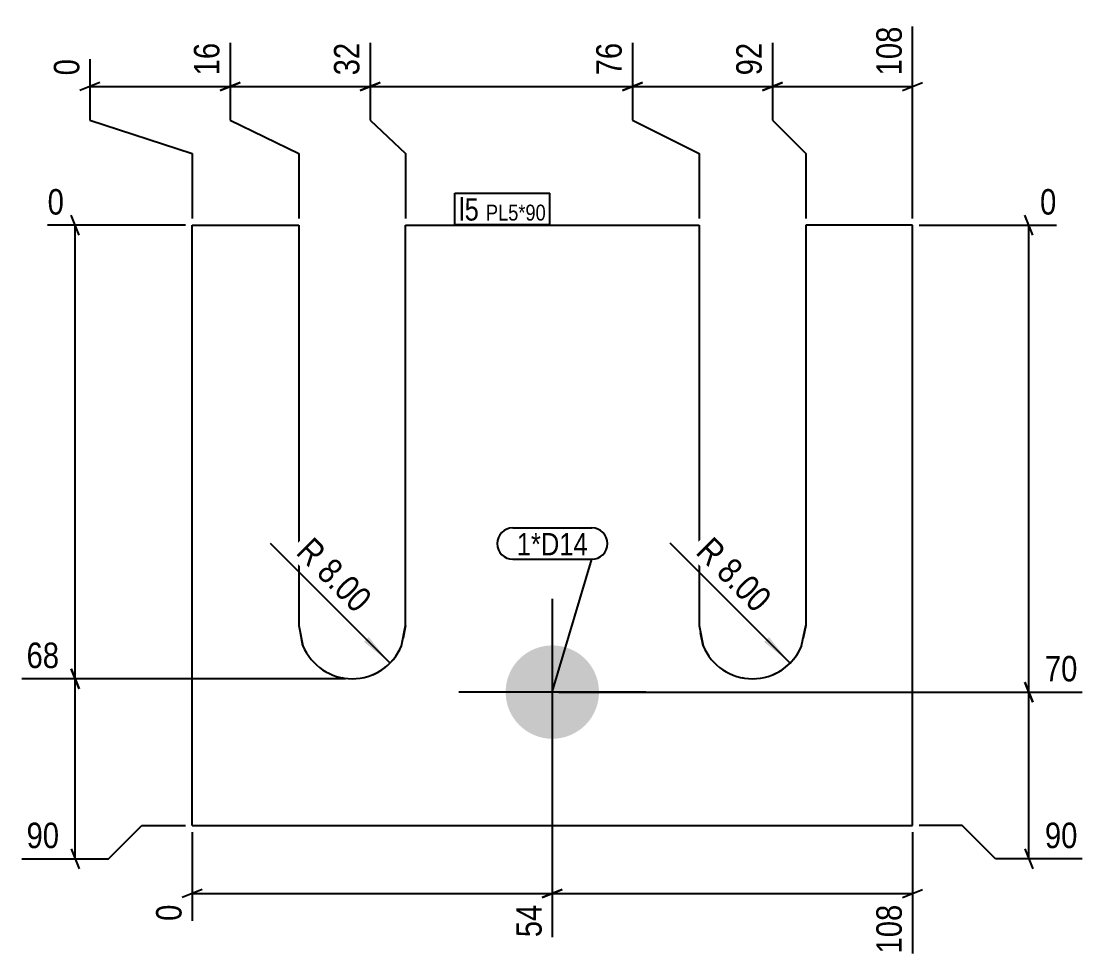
# Model space of a CAD drawing. Header units: millimetres. Extents: x 2 to 10557, y 2 to 142.
# Drawn here: x 2.3 to 161.5, y 1.6 to 142.2 of the extents above; entities that cross this region are included whole.
import ezdxf

# ---------------------------------------------------------------- set-up
doc = ezdxf.new("R2010")
doc.units = ezdxf.units.MM
doc.linetypes.add('DXK_LINE_DOT2', pattern=[3.9198, 1.9599, -1.9599])
for name, color, linetype in [('MÅLSÆTNING', 7, 'Continuous'), ('STÅL', 7, 'Continuous'), ('TEKST', 7, 'Continuous')]:
    doc.layers.add(name, color=color, linetype=linetype)
doc.styles.add('Arial Narrow', font='ARIALN.TTF', dxfattribs={"height": 0.2})

msp = doc.modelspace()

# ---------------------------------------------------------------- hatches: boundary and pattern name
at = {"layer": 'MÅLSÆTNING', "linetype": 'Continuous'}
for points in [[(54.45, 49.82), (57.63, 45.93), (53.74, 49.11)], [(114.45, 49.82), (117.63, 45.93), (113.74, 49.11)]]:
    msp.add_hatch(color=7, dxfattribs=at).paths.add_polyline_path(points)
at = {"layer": 'STÅL', "linetype": 'Continuous'}
msp.add_hatch(color=96, dxfattribs=at).paths.add_polyline_path([(88.97, 41.59, -1), (74.97, 41.59, -1)])

# ---------------------------------------------------------------- linework, layer by layer
at = {"layer": 'MÅLSÆTNING', "color": 7, "linetype": 'Continuous'}
for p, q in [((135.97, 112.59), (135.97, 141.38)), ((33.64, 138.94), (33.64, 127.37)), ((33.64, 138.94), (33.64, 127.37)), ((54.64, 138.94), (54.64, 127.37)), ((54.64, 138.94), (54.64, 127.37)), ((93.97, 138.94), (93.97, 127.37)), ((93.97, 138.94), (93.97, 127.37)), ((114.97, 138.94), (114.97, 127.37)), ((114.97, 138.94), (114.97, 127.37)), ((12.64, 136.51), (12.64, 127.37)), ((14.14, 132.97), (11.14, 131.77)), ((12.64, 132.37), (33.64, 132.37)), ((35.14, 132.97), (32.14, 131.77)), ((32.14, 131.77), (35.14, 132.97)), ((33.64, 132.37), (54.64, 132.37)), ((56.14, 132.97), (53.14, 131.77)), ((53.14, 131.77), (56.14, 132.97)), ((54.64, 132.37), (93.97, 132.37)), ((95.47, 132.97), (92.47, 131.77)), ((92.47, 131.77), (95.47, 132.97)), ((93.97, 132.37), (114.97, 132.37)), ((116.47, 132.97), (113.47, 131.77)), ((113.47, 131.77), (116.47, 132.97)), ((114.97, 132.37), (135.97, 132.37)), ((134.47, 131.77), (137.47, 132.97)), ((12.64, 127.37), (27.97, 122.37)), ((33.64, 127.37), (43.97, 122.37)), ((33.64, 127.37), (43.97, 122.37)), ((54.64, 127.37), (59.97, 122.37)), ((54.64, 127.37), (59.97, 122.37)), ((93.97, 127.37), (103.97, 122.37)), ((93.97, 127.37), (103.97, 122.37)), ((114.97, 127.37), (119.97, 122.37)), ((114.97, 127.37), (119.97, 122.37)), ((27.97, 122.37), (27.97, 112.59)), ((43.97, 122.37), (43.97, 112.59)), ((43.97, 122.37), (43.97, 112.59)), ((59.97, 122.37), (59.97, 112.59)), ((59.97, 122.37), (59.97, 112.59)), ((103.97, 122.37), (103.97, 112.59)), ((103.97, 122.37), (103.97, 112.59)), ((119.97, 122.37), (119.97, 112.59)), ((119.97, 122.37), (119.97, 112.59)), ((11.03, 110.09), (9.83, 113.09)), ((154.01, 110.09), (152.81, 113.09)), ((26.97, 111.59), (6.29, 111.59)), ((10.43, 43.59), (10.43, 111.59)), ((136.97, 111.59), (157.55, 111.59)), ((153.41, 41.59), (153.41, 111.59)), ((57.63, 45.93), (39.71, 63.85)), ((117.63, 45.93), (99.66, 63.9)), ((9.83, 45.09), (11.03, 42.09)), ((11.03, 42.09), (9.83, 45.09)), ((50.97, 43.59), (2.4, 43.59)), ((50.97, 43.59), (2.4, 43.59)), ((10.43, 16.59), (10.43, 43.59)), ((152.81, 43.09), (154.01, 40.09)), ((154.01, 40.09), (152.81, 43.09)), ((82.97, 41.59), (161.44, 41.59)), ((82.97, 41.59), (161.44, 41.59)), ((153.41, 16.59), (153.41, 41.59)), ((81.97, 40.59), (81.97, 4.84)), ((81.97, 40.59), (81.97, 4.84)), ((15.43, 16.59), (20.43, 21.59)), ((20.43, 21.59), (26.97, 21.59)), ((143.41, 21.59), (136.97, 21.59)), ((148.41, 16.59), (143.41, 21.59)), ((27.97, 20.59), (27.97, 7.28)), ((135.97, 20.59), (135.97, 2.4)), ((9.83, 18.09), (11.03, 15.09)), ((152.81, 18.09), (154.01, 15.09)), ((2.4, 16.59), (15.43, 16.59)), ((161.44, 16.59), (148.41, 16.59)), ((29.47, 12.01), (26.47, 10.81)), ((27.97, 11.41), (81.97, 11.41)), ((83.47, 12.01), (80.47, 10.81)), ((80.47, 10.81), (83.47, 12.01)), ((81.97, 11.41), (135.97, 11.41)), ((134.47, 10.81), (137.47, 12.01))]:
    msp.add_line(p, q, dxfattribs=at)
for centre in [(51.97, 51.59), (111.97, 51.59)]:
    msp.add_arc(centre, 8, 292.5, 337.5, dxfattribs=at)
at = {"layer": 'STÅL', "color": 2, "linetype": 'Continuous'}
for p, q in [((27.97, 21.59), (27.97, 111.59)), ((27.97, 111.59), (43.97, 111.59)), ((43.97, 111.59), (43.97, 51.59)), ((59.97, 51.59), (59.97, 111.59)), ((59.97, 111.59), (103.97, 111.59)), ((103.97, 111.59), (103.97, 51.59)), ((135.97, 111.59), (119.97, 111.59)), ((119.97, 111.59), (119.97, 51.59)), ((135.97, 21.59), (135.97, 111.59)), ((43.97, 51.59), (44.58, 48.53)), ((59.36, 48.53), (59.97, 51.59)), ((103.97, 51.59), (104.58, 48.53)), ((119.36, 48.53), (119.97, 51.59)), ((27.97, 21.59), (135.97, 21.59))]:
    msp.add_line(p, q, dxfattribs=at)
at = {"layer": 'STÅL', "color": 96, "linetype": 'Continuous'}
for p, q in [((81.97, 55.59), (81.97, 27.59)), ((95.97, 41.59), (67.97, 41.59))]:
    msp.add_line(p, q, dxfattribs=at)
at = {"layer": 'STÅL', "color": 7, "linetype": 'DXK_LINE_DOT2'}
for p, q in [((44.58, 48.53), (43.97, 51.59)), ((59.97, 51.59), (59.36, 48.53)), ((104.58, 48.53), (103.97, 51.59)), ((119.97, 51.59), (119.36, 48.53))]:
    msp.add_line(p, q, dxfattribs=at)
at = {"layer": 'STÅL', "color": 2, "linetype": 'Continuous'}
for centre in [(51.97, 51.59), (111.97, 51.59)]:
    msp.add_arc(centre, 8, 202.5, 337.5, dxfattribs=at)
at = {"layer": 'STÅL', "color": 7, "linetype": 'DXK_LINE_DOT2'}
for centre in [(51.97, 51.59), (111.97, 51.59)]:
    msp.add_arc(centre, 8, 202.5, 337.5, dxfattribs=at)

# ---------------------------------------------------------------- wipeouts: each hides what was drawn before it
at = {"color": 0, "linetype": 'Continuous'}
for points in [[(8.8, 44.39), (8.8, 49.99), (2.33, 49.99), (2.33, 44.39)], [(161.51, 42.39), (161.51, 47.99), (155.04, 47.99), (155.04, 42.39)], [(8.8, 17.39), (8.8, 22.99), (2.33, 22.99), (2.33, 17.39)], [(161.51, 17.39), (161.51, 22.99), (155.04, 22.99), (155.04, 17.39)]]:
    msp.add_wipeout(points, dxfattribs=at).dxf.layer = 'MÅLSÆTNING'
at = {"color": 0}
msp.add_wipeout([(87.3, 62.1), (87.3, 65.6), (76.64, 65.6), (76.64, 62.1)], dxfattribs=at).dxf.layer = 'TEKST'

# ---------------------------------------------------------------- next in the draw order: texts
at = {"layer": 'MÅLSÆTNING', "color": 3, "linetype": 'Continuous', "style": 'Arial Narrow'}
for s, p in [('68', (3.13, 45.19)), ('70', (155.84, 43.19)), ('90', (3.13, 18.19)), ('90', (155.84, 18.19))]:
    msp.add_text(s, height=3.818, dxfattribs=at).set_placement(p)

# ---------------------------------------------------------------- next in the draw order: wipeouts: each hides what was drawn before it
at = {"color": 0, "linetype": 'Continuous'}
for points in [[(135.17, 142.18), (129.57, 142.18), (129.57, 133.27), (135.17, 133.27)], [(32.84, 139.74), (27.24, 139.74), (27.24, 133.27), (32.84, 133.27)], [(53.84, 139.74), (48.24, 139.74), (48.24, 133.27), (53.84, 133.27)], [(93.17, 139.74), (87.57, 139.74), (87.57, 133.27), (93.17, 133.27)], [(114.17, 139.74), (108.57, 139.74), (108.57, 133.27), (114.17, 133.27)], [(11.84, 137.31), (6.24, 137.31), (6.24, 133.27), (11.84, 133.27)], [(9.53, 112.39), (9.53, 117.99), (5.49, 117.99), (5.49, 112.39)], [(158.35, 112.39), (158.35, 117.99), (154.31, 117.99), (154.31, 112.39)], [(27.17, 10.51), (21.57, 10.51), (21.57, 6.47), (27.17, 6.47)], [(81.17, 10.51), (75.57, 10.51), (75.57, 4.04), (81.17, 4.04)], [(135.17, 10.51), (129.57, 10.51), (129.57, 1.6), (135.17, 1.6)]]:
    msp.add_wipeout(points, dxfattribs=at).dxf.layer = 'MÅLSÆTNING'
at = {"color": 0}
for points, layer in [([(52.5, 52.12), (56.46, 56.08), (46.2, 66.34), (42.24, 62.38)], 'MÅLSÆTNING'), ([(112.45, 52.17), (116.41, 56.13), (106.15, 66.39), (102.19, 62.43)], 'MÅLSÆTNING'), ([(70.96, 112.29), (70.96, 115.79), (67.97, 115.79), (67.97, 112.29)], 'TEKST'), ([(80.99, 112.29), (80.99, 114.79), (72.01, 114.79), (72.01, 112.29)], 'TEKST'), ([(87.3, 62.1), (87.3, 65.6), (76.64, 65.6), (76.64, 62.1)], 'TEKST')]:
    msp.add_wipeout(points, dxfattribs=at).dxf.layer = layer

# ---------------------------------------------------------------- next in the draw order: linework, layer by layer
at = {"layer": 'TEKST', "color": 7, "linetype": 'Continuous'}
for p, q in [((76.04, 66.2), (87.9, 66.2)), ((76.04, 61.5), (87.9, 61.5)), ((81.97, 41.59), (87.9, 61.5))]:
    msp.add_line(p, q, dxfattribs=at)
for centre, start, end in [((76.04, 63.85), 90, 270), ((87.9, 63.85), 270, 90)]:
    msp.add_arc(centre, 2.35, start, end, dxfattribs=at)

# ---------------------------------------------------------------- next in the draw order: texts
at = {"layer": 'MÅLSÆTNING', "color": 3, "linetype": 'Continuous', "style": 'Arial Narrow'}
for s, height, p in [('108', 3.818, (134.37, 134.07)), ('16', 3.818, (32.04, 134.07)), ('32', 3.818, (53.04, 134.07)), ('76', 3.818, (92.37, 134.07)), ('92', 3.818, (113.37, 134.07)), ('0', 3.82, (11.04, 134.07)), ('54', 3.818, (80.37, 4.84)), ('0', 3.82, (26.37, 7.28)), ('108', 3.818, (134.37, 2.4))]:
    msp.add_text(s, height=height, rotation=90.0002, dxfattribs=at).set_placement(p)
for p in [(6.29, 113.19), (155.11, 113.19)]:
    msp.add_text('0', height=3.82, dxfattribs=at).set_placement(p)
at = {"layer": 'MÅLSÆTNING', "color": 3, "style": 'Arial Narrow'}
for p in [(43.37, 62.38), (103.32, 62.43)]:
    msp.add_text('R 8.00', height=3.818, rotation=-45.0001, dxfattribs=at).set_placement(p)
at = {"layer": 'TEKST', "color": 3, "style": 'Arial Narrow'}
msp.add_text('1*D14', height=3.34, dxfattribs=at).set_placement((76.64, 62.1))

# ---------------------------------------------------------------- next in the draw order: wipeouts: each hides what was drawn before it
at = {"color": 0}
for points in [[(70.96, 112.29), (70.96, 115.79), (67.97, 115.79), (67.97, 112.29)], [(80.99, 112.29), (80.99, 114.79), (72.01, 114.79), (72.01, 112.29)]]:
    msp.add_wipeout(points, dxfattribs=at).dxf.layer = 'TEKST'

# ---------------------------------------------------------------- next in the draw order: linework, layer by layer
at = {"layer": 'TEKST', "color": 7, "linetype": 'Continuous'}
for p, q in [((67.37, 116.39), (81.59, 116.39)), ((67.37, 111.69), (67.37, 116.39)), ((81.59, 111.69), (81.59, 116.39)), ((67.37, 111.69), (81.59, 111.69))]:
    msp.add_line(p, q, dxfattribs=at)

# ---------------------------------------------------------------- next in the draw order: texts
at = {"layer": 'TEKST', "color": 3, "style": 'Arial Narrow'}
for s, height, p in [('l5', 3.34, (67.97, 112.29)), ('PL5*90', 2.386, (72.01, 112.29))]:
    msp.add_text(s, height=height, dxfattribs=at).set_placement(p)

doc.saveas('drawing.dxf')
